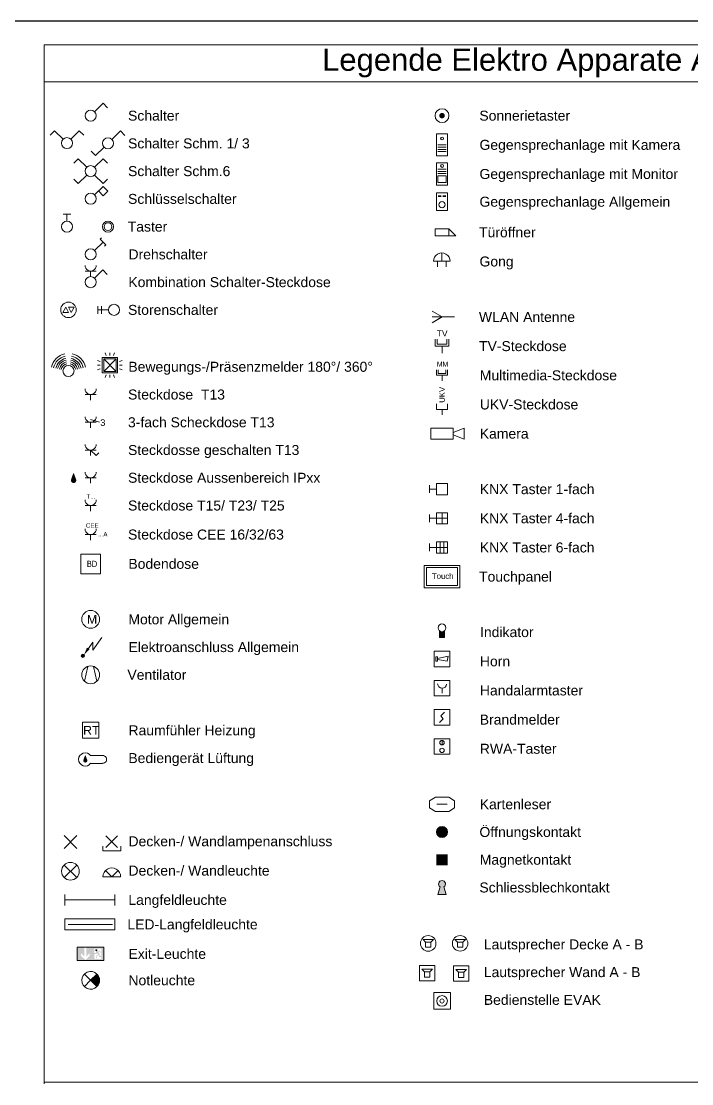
# Model space of a CAD drawing. Extents: x -1067 to 613, y -179 to 712.
# Drawn here: x 405.9 to 526.8, y 515.1 to 706.5 of the extents above; entities that cross this region are included whole.
import ezdxf

# ---------------------------------------------------------------- set-up
doc = ezdxf.new("R2010")
doc.units = 0
doc.layers.get('0').update_dxf_attribs({"lineweight": 13})
doc.layers.add('EL01_WAN_HLKS', color=5, linetype='Continuous', lineweight=13, true_color=0x0000ff)
for name, color, linetype, lineweight in [('EL01_WAN_PRO E_LEG_Apparate-A0PFDH8276', 7, 'Continuous', 13), ('EL01_WAN_ProE_LEG_Apparate', 7, 'Continuous', 13), ('EL01_WAN_ProE_Legende', 7, 'Continuous', 13)]:
    doc.layers.add(name, color=color, linetype=linetype, lineweight=lineweight)
doc.styles.get("Standard").update_dxf_attribs({"font": 'arial.ttf'})

# ---------------------------------------------------------------- blocks, each defined once
blk = doc.blocks.new('Blockreferenz-A0UNPC486I', base_point=(410.08, 515.07))
at = {"layer": 'EL01_WAN_HLKS', "lineweight": -2}
blk.add_hatch(color=256, dxfattribs=at).paths.add_polyline_path([(417.84, 573.43), (417.86, 573.34), (417.85, 573.25), (417.83, 573.16), (417.78, 573.08), (417.71, 573.02), (417.63, 572.98), (417.54, 572.95), (417.45, 572.95), (417.36, 572.98), (417.28, 573.02), (417.22, 573.08), (417.17, 573.16), (417.14, 573.25), (417.14, 573.34), (417.16, 573.43), (417.44, 574.23), (417.45, 574.24), (417.46, 574.26), (417.47, 574.27), (417.49, 574.27), (417.51, 574.27), (417.52, 574.27), (417.54, 574.26), (417.55, 574.24), (417.55, 574.23)])
at = {"layer": 'EL01_WAN_PRO E_LEG_Apparate-A0PFDH8276', "lineweight": -2, "true_color": 0x993300}
blk.add_hatch(color=24, dxfattribs=at).paths.add_polyline_path([(482.3, 689.52), (482.28, 689.39), (482.23, 689.27), (482.15, 689.17), (482.05, 689.09), (481.93, 689.04), (481.8, 689.02), (481.67, 689.04), (481.55, 689.09), (481.44, 689.17), (481.36, 689.27), (481.31, 689.39), (481.3, 689.52), (481.31, 689.65), (481.36, 689.77), (481.44, 689.87), (481.55, 689.95), (481.67, 690), (481.8, 690.02), (481.93, 690), (482.05, 689.95), (482.15, 689.87), (482.23, 689.77), (482.28, 689.65)])
at = {"layer": 'EL01_WAN_PRO E_LEG_Apparate-A0PFDH8276', "linetype": 'ByBlock', "lineweight": -2, "ltscale": 0.13, "true_color": 0x0080ff}
blk.add_hatch(color=150, dxfattribs=at).paths.add_polyline_path([(415.84, 623.96), (415.86, 623.84), (415.86, 623.72), (415.82, 623.6), (415.76, 623.5), (415.67, 623.41), (415.56, 623.35), (415.45, 623.32), (415.32, 623.32), (415.21, 623.35), (415.1, 623.41), (415.01, 623.5), (414.95, 623.6), (414.91, 623.72), (414.91, 623.84), (414.93, 623.96), (415.31, 625.02), (415.32, 625.04), (415.33, 625.06), (415.35, 625.07), (415.37, 625.08), (415.4, 625.08), (415.42, 625.07), (415.43, 625.06), (415.45, 625.04), (415.46, 625.02)])
at = {"layer": 'EL01_WAN_PRO E_LEG_Apparate-A0PFDH8276', "lineweight": -2, "true_color": 0xff6600}
blk.add_hatch(color=30, dxfattribs=at).paths.add_polyline_path([(481.34, 596.7), (481.5, 596.6), (481.69, 596.55), (481.88, 596.55), (482.07, 596.6), (482.24, 596.7), (482.24, 595.46), (481.34, 595.46)])
at = {"layer": 'EL01_WAN_PRO E_LEG_Apparate-A0PFDH8276', "lineweight": -2, "true_color": 0xff0000}
blk.add_hatch(color=1, dxfattribs=at).paths.add_polyline_path([(417.38, 592.21), (417.37, 592.13), (417.34, 592.06), (417.3, 592), (417.23, 591.95), (417.16, 591.92), (417.08, 591.91), (417.01, 591.92), (416.93, 591.95), (416.87, 592), (416.82, 592.06), (416.79, 592.13), (416.78, 592.21), (416.79, 592.29), (416.82, 592.36), (416.87, 592.42), (416.93, 592.47), (417.01, 592.5), (417.08, 592.51), (417.16, 592.5), (417.23, 592.47), (417.3, 592.42), (417.34, 592.36), (417.37, 592.29)])
at = {"layer": 'EL01_WAN_PRO E_LEG_Apparate-A0PFDH8276', "lineweight": -2, "true_color": 0x804000}
for points in [[(482.8, 560.44), (482.76, 560.18), (482.66, 559.94), (482.51, 559.73), (482.3, 559.57), (482.06, 559.47), (481.8, 559.44), (481.54, 559.47), (481.3, 559.57), (481.09, 559.73), (480.93, 559.94), (480.83, 560.18), (480.8, 560.44), (480.83, 560.7), (480.93, 560.94), (481.09, 561.15), (481.3, 561.3), (481.54, 561.4), (481.8, 561.44), (482.06, 561.4), (482.3, 561.3), (482.51, 561.15), (482.66, 560.94), (482.76, 560.7)], [(481.46, 550.54), (481.34, 550.64), (481.24, 550.77), (481.19, 550.92), (481.17, 551.08), (481.2, 551.24), (481.26, 551.39), (481.36, 551.51), (481.49, 551.61), (481.64, 551.67), (481.8, 551.69), (481.96, 551.67), (482.11, 551.61), (482.23, 551.51), (482.33, 551.39), (482.4, 551.24), (482.42, 551.08), (482.41, 550.92), (482.35, 550.77), (482.26, 550.64), (482.14, 550.54), (482.53, 549.19), (481.06, 549.19)]]:
    blk.add_hatch(color=36, dxfattribs=at).paths.add_polyline_path(points)
at = {"layer": 'EL01_WAN_PRO E_LEG_Apparate-A0PFDH8276', "lineweight": -2, "true_color": 0x00ff00}
for points in [[(418.46, 538.48), (418.3, 538.48), (418.3, 538.61), (417.67, 537.98), (417.67, 539.59), (417.35, 539.59), (417.35, 537.98), (416.71, 538.61), (416.71, 538.16), (417.51, 537.37), (418.3, 538.16), (418.3, 538.48), (418.46, 538.48), (418.46, 537.28), (416.06, 537.28), (416.06, 539.68), (418.46, 539.68)], [(420.86, 537.28), (418.46, 537.28), (418.46, 539.68), (420.86, 539.68), (420.86, 538.48), (420.38, 538.48), (420.38, 539.43), (419.12, 539.43), (419.12, 538.62), (419.42, 538.62), (419.42, 538.94), (419.55, 538.94), (419.58, 538.95), (419.62, 538.98), (419.65, 539.01), (419.67, 539.06), (420.09, 539.06), (420.31, 538.74), (420.18, 538.65), (420, 538.92), (419.77, 538.92), (420.08, 538.41), (420.08, 538.08), (420.49, 538.08), (420.49, 537.94), (419.95, 537.94), (419.95, 538.29), (419.59, 538.08), (419.59, 537.71), (419.46, 537.71), (419.46, 538.16), (419.78, 538.35), (419.57, 538.69), (419.57, 538.47), (419.12, 538.47), (419.12, 537.67), (419.25, 537.54), (419.6, 537.54), (419.46, 537.67), (419.59, 537.67), (419.73, 537.54), (420.51, 537.54), (420.38, 537.67), (420.38, 537.89), (420.54, 537.89), (420.54, 538.12), (420.38, 538.12), (420.38, 538.48), (420.86, 538.48)], [(419.48, 539.33), (419.53, 539.32), (419.57, 539.3), (419.61, 539.27), (419.64, 539.24), (419.65, 539.19), (419.66, 539.14), (419.65, 539.1), (419.64, 539.05), (419.61, 539.02), (419.57, 538.99), (419.53, 538.97), (419.48, 538.96), (419.43, 538.97), (419.39, 538.99), (419.35, 539.02), (419.32, 539.05), (419.3, 539.1), (419.3, 539.14), (419.3, 539.19), (419.32, 539.24), (419.35, 539.27), (419.39, 539.3), (419.43, 539.32)]]:
    blk.add_hatch(color=3, dxfattribs=at).paths.add_polyline_path(points)
at = {"layer": 'EL01_WAN_PRO E_LEG_Apparate-A0PFDH8276', "linetype": 'ByBlock', "lineweight": -2, "ltscale": 0.13, "true_color": 0x00ff00}
blk.add_hatch(color=3, dxfattribs=at).paths.add_polyline_path([(418.46, 533.71), (419.59, 534.85), (419.85, 534.51), (420.01, 534.13), (420.06, 533.71), (420.01, 533.3), (419.85, 532.91), (419.59, 532.58)])
at = {"layer": 'EL01_WAN_HLKS', "lineweight": -2}
for p, q in [((418.46, 574.22), (420.62, 574.22)), ((418.46, 572.81), (420.62, 572.81))]:
    blk.add_line(p, q, dxfattribs=at)
for centre, major_axis, end_param in [((417.49, 573.52), (0.973, 0.702), 5.032887), ((420.62, 573.52), (0, -0.702), 3.141593)]:
    blk.add_ellipse(centre, major_axis=major_axis, ratio=1, start_param=0, end_param=end_param, dxfattribs=at)
at = {"layer": 'EL01_WAN_PRO E_LEG_Apparate-A0PFDH8276', "color": 0, "linetype": 'ByBlock', "lineweight": -2, "ltscale": 0.13}
for p, q in [((410.08, 695.6), (410.08, 702.27)), ((410.08, 702.27), (600.08, 702.27)), ((600.08, 695.6), (410.08, 695.6)), ((410.08, 695.6), (410.08, 563.25)), ((410.08, 563.25), (410.08, 515.07)), ((410.08, 515.35), (600.08, 515.35)), ((410.08, 515.07), (410.08, 515.35))]:
    blk.add_line(p, q, dxfattribs=at)
at = {"layer": 'EL01_WAN_PRO E_LEG_Apparate-A0PFDH8276', "color": 150, "lineweight": -2, "true_color": 0x0080ff}
for p, q in [((419.17, 690.23), (420.69, 691.75)), ((420.69, 691.75), (421.49, 690.95)), ((419.17, 675.25), (420.69, 676.77)), ((419.88, 675.95), (420.73, 675.1)), ((420.69, 676.77), (421.54, 675.92)), ((421.54, 675.92), (420.73, 675.1)), ((413.5, 671.76), (414.88, 671.76)), ((414.19, 670.52), (414.19, 671.76)), ((419.17, 665.23), (420.69, 666.75)), ((420.42, 667.49), (420.19, 667.26)), ((420.69, 666.75), (420.19, 667.26)), ((420.69, 666.75), (421.2, 666.25)), ((420.97, 666.01), (421.2, 666.25)), ((417.46, 661.52), (419.46, 661.52)), ((418.46, 660.52), (418.46, 661.52)), ((418.46, 661.52), (418.46, 660.52)), ((419.17, 660.23), (420.66, 661.72)), ((421.46, 660.92), (420.66, 661.72)), ((420.19, 645.22), (419.72, 645.41)), ((420.53, 643.16), (420.53, 645.96)), ((420.53, 645.96), (423.33, 645.96)), ((423.05, 643.44), (420.81, 645.68)), ((420.81, 643.44), (420.81, 645.68)), ((420.81, 645.68), (423.05, 645.68)), ((420.81, 643.44), (423.05, 645.68)), ((421.26, 646.3), (421.08, 646.77)), ((421.93, 646.3), (421.93, 646.77)), ((422.6, 646.3), (422.78, 646.77)), ((423.05, 645.68), (423.05, 643.44)), ((423.33, 645.96), (423.33, 643.16)), ((423.67, 645.22), (424.14, 645.41)), ((420.19, 644.56), (419.72, 644.56)), ((420.19, 643.89), (419.72, 643.71)), ((423.05, 643.44), (420.81, 643.44)), ((423.67, 644.56), (424.14, 644.56)), ((423.67, 643.89), (424.14, 643.71)), ((423.33, 643.16), (420.53, 643.16)), ((421.26, 642.81), (421.08, 642.34)), ((421.93, 642.81), (421.93, 642.34)), ((422.6, 642.81), (422.78, 642.34)), ((417.46, 639.27), (419.46, 639.27)), ((418.46, 639.27), (418.46, 638.27)), ((417.46, 634.27), (419.46, 634.27)), ((418.46, 634.77), (420.06, 634.27)), ((418.46, 634.27), (418.46, 633.27)), ((417.46, 629.27), (419.46, 629.27)), ((418.46, 629.27), (418.46, 628.27)), ((418.46, 629.27), (419.46, 628.27)), ((419.46, 628.27), (419.96, 628.77)), ((413.66, 559.8), (415.96, 557.49)), ((413.66, 557.49), (415.96, 559.8)), ((421.22, 559.74), (423.32, 557.64)), ((421.22, 557.64), (423.32, 559.74)), ((420.63, 557.06), (420.63, 557.87)), ((423.9, 557.06), (423.9, 557.87)), ((420.63, 557.06), (423.9, 557.06))]:
    blk.add_line(p, q, dxfattribs=at)
at = {"layer": 'EL01_WAN_PRO E_LEG_Apparate-A0PFDH8276', "color": 150, "linetype": 'ByBlock', "lineweight": -2, "ltscale": 0.13, "true_color": 0x0080ff}
for p, q in [((411.96, 686.8), (411.17, 686)), ((413.49, 685.28), (411.96, 686.8)), ((414.9, 685.28), (416.42, 686.8)), ((416.42, 686.8), (417.22, 686)), ((422.3, 685.25), (423.82, 686.77)), ((423.82, 686.77), (424.62, 685.97)), ((420.89, 683.83), (419.36, 682.31)), ((416.24, 681.75), (415.44, 680.95)), ((417.76, 680.23), (416.24, 681.75)), ((419.36, 682.31), (418.57, 683.11)), ((419.17, 680.23), (420.69, 681.75)), ((420.69, 681.75), (421.49, 680.95)), ((416.24, 677.29), (415.44, 678.09)), ((417.76, 678.81), (416.24, 677.29)), ((419.17, 678.81), (420.69, 677.29)), ((420.69, 677.29), (421.49, 678.09)), ((417.46, 624.27), (419.46, 624.27)), ((418.46, 624.27), (418.46, 623.27))]:
    blk.add_line(p, q, dxfattribs=at)
at = {"layer": 'EL01_WAN_PRO E_LEG_Apparate-A0PFDH8276', "color": 24, "lineweight": -2, "true_color": 0x993300}
for p, q in [((480.8, 682.26), (480.8, 686.26)), ((480.8, 686.26), (482.8, 686.26)), ((482.8, 686.26), (482.8, 682.26)), ((481.05, 684.24), (482.55, 684.24)), ((481.05, 683.84), (482.55, 683.84)), ((482.8, 682.26), (480.8, 682.26)), ((481.05, 683.44), (482.55, 683.44)), ((481.05, 683.04), (482.55, 683.04)), ((480.8, 677.01), (480.8, 681.01)), ((480.8, 681.01), (482.8, 681.01)), ((481.05, 679.88), (482.55, 679.88)), ((482.8, 681.01), (482.8, 677.01)), ((481.05, 679.48), (482.55, 679.48)), ((481.05, 679.08), (482.55, 679.08)), ((481.05, 678.68), (482.55, 678.68)), ((481.05, 677.48), (481.05, 678.68)), ((482.55, 677.48), (482.55, 678.68)), ((482.8, 677.01), (480.8, 677.01)), ((481.05, 677.48), (482.55, 677.48)), ((480.8, 672.41), (480.8, 675.61)), ((480.8, 675.61), (482.8, 675.61)), ((482.8, 675.61), (482.8, 672.41)), ((482.8, 672.41), (480.8, 672.41)), ((480.55, 669.12), (483.05, 669.12)), ((480.55, 669.12), (480.55, 667.87)), ((483.05, 669.12), (483.05, 667.87)), ((483.05, 669.12), (484.3, 667.87)), ((480.55, 667.87), (484.3, 667.87)), ((481.76, 663.27), (481.76, 664.77)), ((480.26, 663.27), (483.26, 663.27)), ((480.96, 662.27), (480.96, 663.27)), ((482.56, 662.27), (482.56, 663.27))]:
    blk.add_line(p, q, dxfattribs=at)
at = {"layer": 'EL01_WAN_PRO E_LEG_Apparate-A0PFDH8276', "color": 1, "linetype": 'ByBlock', "lineweight": -2, "ltscale": 0.13, "true_color": 0xff0000}
for p, q in [((413.96, 655.02), (413.46, 654.02)), ((414.46, 654.02), (413.96, 655.02)), ((414.46, 655.02), (415.46, 655.02)), ((414.96, 654.02), (414.46, 655.02)), ((415.46, 655.02), (414.96, 654.02)), ((419.77, 653.83), (419.77, 655.21)), ((420.44, 653.83), (420.44, 655.21)), ((413.46, 654.02), (414.46, 654.02)), ((421.67, 654.52), (419.77, 654.52)), ((416.69, 610.53), (420.24, 610.53)), ((416.69, 606.98), (416.69, 610.53)), ((420.24, 610.53), (420.24, 606.98)), ((420.24, 606.98), (416.69, 606.98)), ((417.37, 587.59), (417.97, 590.28)), ((419.56, 587.59), (418.95, 590.28))]:
    blk.add_line(p, q, dxfattribs=at)
at = {"layer": 'EL01_WAN_PRO E_LEG_Apparate-A0PFDH8276', "color": 6, "linetype": 'ByBlock', "lineweight": -2, "ltscale": 0.13, "true_color": 0xff00ff}
for p, q in [((481.8, 653.24), (480.01, 654.28)), ((480.01, 652.21), (481.79, 653.24)), ((481.8, 653.24), (480.01, 652.21)), ((484.02, 653.24), (480.02, 653.24)), ((480.8, 637.58), (480.8, 636.58)), ((482.8, 636.58), (482.8, 637.58)), ((480.8, 636.58), (482.8, 636.58)), ((481.8, 636.58), (481.8, 635.58))]:
    blk.add_line(p, q, dxfattribs=at)
at = {"layer": 'EL01_WAN_PRO E_LEG_Apparate-A0PFDH8276', "color": 6, "lineweight": -2, "true_color": 0xff00ff}
for p, q in [((480.55, 647.99), (480.55, 649.24)), ((480.93, 648.36), (480.93, 649.24)), ((482.68, 648.36), (482.68, 649.24)), ((483.05, 647.99), (483.05, 649.24)), ((480.55, 647.99), (483.05, 647.99)), ((480.93, 648.36), (482.68, 648.36)), ((481.8, 646.74), (481.8, 647.99)), ((480.81, 642.73), (480.81, 643.73)), ((481.11, 643.03), (481.11, 643.73)), ((482.51, 643.03), (482.51, 643.73)), ((482.81, 642.73), (482.81, 643.73)), ((480.81, 642.73), (482.81, 642.73)), ((481.11, 643.03), (482.51, 643.03)), ((481.81, 641.73), (481.81, 642.73)), ((479.8, 631.22), (479.8, 633.22)), ((479.8, 633.22), (483.8, 633.22)), ((483.8, 633.22), (483.8, 631.22)), ((483.8, 632.45), (485.8, 633.22)), ((483.8, 632), (485.8, 631.22)), ((485.8, 631.22), (485.8, 633.22)), ((483.8, 631.22), (479.8, 631.22))]:
    blk.add_line(p, q, dxfattribs=at)
at = {"layer": 'EL01_WAN_PRO E_LEG_Apparate-A0PFDH8276', "color": 4, "linetype": 'ByBlock', "lineweight": -2, "ltscale": 0.13, "true_color": 0x00ffff}
for p, q in [((479.55, 621.53), (479.55, 622.91)), ((480.79, 623.22), (480.79, 621.22)), ((482.79, 623.22), (480.79, 623.22)), ((482.79, 621.22), (482.79, 623.22)), ((479.55, 622.22), (480.79, 622.22)), ((480.79, 621.22), (482.79, 621.22)), ((479.56, 616.28), (479.56, 617.66)), ((479.56, 616.97), (480.8, 616.97)), ((480.8, 617.97), (480.8, 615.97)), ((482.8, 617.97), (480.8, 617.97)), ((481.8, 616.97), (480.8, 616.97)), ((481.8, 615.97), (481.8, 617.97)), ((481.8, 616.97), (482.8, 616.97)), ((482.8, 615.97), (482.8, 617.97)), ((480.8, 615.97), (482.8, 615.97)), ((480.8, 612.71), (480.8, 610.71)), ((482.8, 612.71), (480.8, 612.71)), ((481.46, 610.71), (481.46, 612.71)), ((482.13, 610.71), (482.13, 612.71)), ((482.8, 610.71), (482.8, 612.71)), ((479.56, 611.02), (479.56, 612.4)), ((479.56, 611.71), (480.8, 611.71)), ((481.8, 611.71), (480.8, 611.71)), ((481.8, 611.71), (482.8, 611.71)), ((480.8, 610.71), (482.8, 610.71)), ((478.6, 604.44), (478.6, 608.48)), ((478.6, 608.48), (485, 608.48)), ((479, 604.84), (479, 608.08)), ((479, 608.08), (484.6, 608.08)), ((484.6, 608.08), (484.6, 604.84)), ((485, 608.48), (485, 604.44)), ((485, 604.44), (478.6, 604.44)), ((484.6, 604.84), (479, 604.84))]:
    blk.add_line(p, q, dxfattribs=at)
at = {"layer": 'EL01_WAN_PRO E_LEG_Apparate-A0PFDH8276', "color": 1, "lineweight": -2, "true_color": 0xff0000}
for p, q in [((417.46, 619.27), (419.46, 619.27)), ((418.46, 619.27), (418.46, 618.27)), ((417.46, 614.04), (419.46, 614.04)), ((418.46, 614.04), (418.46, 613.04)), ((418.86, 593.18), (420.48, 595.51)), ((418.05, 593.52), (418.85, 594.66)), ((418.85, 594.66), (418.86, 593.18))]:
    blk.add_line(p, q, dxfattribs=at)
at = {"layer": 'EL01_WAN_PRO E_LEG_Apparate-A0PFDH8276', "color": 30, "lineweight": -2, "true_color": 0xff6600}
for p, q in [((481.34, 596.7), (481.34, 595.46)), ((481.34, 595.46), (482.24, 595.46)), ((482.24, 595.46), (482.24, 596.7)), ((480.4, 590.2), (480.4, 593)), ((480.4, 593), (483.2, 593)), ((480.67, 591.99), (480.99, 591.99)), ((480.67, 591.99), (480.67, 591.22)), ((480.99, 591.68), (482.93, 592.15)), ((480.99, 591.99), (480.99, 591.22)), ((482.93, 592.15), (482.73, 591.23)), ((483.2, 593), (483.2, 590.2)), ((483.2, 590.2), (480.4, 590.2)), ((480.67, 591.22), (480.99, 591.22)), ((480.99, 591.53), (482.73, 591.23)), ((480.4, 587.75), (483.2, 587.75)), ((480.4, 584.95), (480.4, 587.75)), ((481.81, 586.34), (481.81, 585.47)), ((483.2, 587.75), (483.2, 584.95)), ((483.2, 584.95), (480.4, 584.95)), ((480.4, 582.49), (483.2, 582.49)), ((480.4, 579.69), (480.4, 582.49)), ((482.26, 582.03), (481.61, 581.37)), ((483.2, 582.49), (483.2, 579.69)), ((481.98, 580.81), (481.33, 580.16)), ((481.61, 581.37), (481.98, 580.81)), ((483.2, 579.69), (480.4, 579.69)), ((480.4, 577.24), (483.2, 577.24)), ((480.4, 574.44), (480.4, 577.24)), ((481.8, 576.19), (481.8, 576.89)), ((483.2, 577.24), (483.2, 574.44)), ((483.2, 574.44), (480.4, 574.44))]:
    blk.add_line(p, q, dxfattribs=at)
at = {"layer": 'EL01_WAN_PRO E_LEG_Apparate-A0PFDH8276', "color": 5, "lineweight": -2, "true_color": 0x0000ff}
for p, q in [((417.02, 577.32), (417.02, 580.2)), ((417.02, 580.2), (419.91, 580.2)), ((419.91, 580.2), (419.91, 577.32)), ((419.91, 577.32), (417.02, 577.32))]:
    blk.add_line(p, q, dxfattribs=at)
at = {"layer": 'EL01_WAN_PRO E_LEG_Apparate-A0PFDH8276', "color": 36, "linetype": 'ByBlock', "lineweight": -2, "ltscale": 0.13, "true_color": 0x804000}
for p, q in [((480.6, 566.72), (479.56, 566.08)), ((480.6, 566.72), (483, 566.72)), ((483, 566.72), (484.04, 566.08)), ((479.56, 566.08), (479.56, 564.8)), ((480.6, 564.16), (479.56, 564.8)), ((482.73, 565.44), (480.87, 565.44)), ((482.7, 565.44), (480.9, 565.44)), ((484.04, 564.8), (483, 564.16)), ((484.04, 566.08), (484.04, 564.8)), ((483, 564.16), (480.6, 564.16))]:
    blk.add_line(p, q, dxfattribs=at)
at = {"layer": 'EL01_WAN_PRO E_LEG_Apparate-A0PFDH8276', "color": 150, "lineweight": -2, "true_color": 0x0099ff}
for p, q in [((413.68, 554.49), (415.94, 552.23)), ((413.68, 552.23), (415.94, 554.49)), ((421.14, 553.49), (422.27, 552.36)), ((422.27, 552.36), (423.4, 553.49)), ((420.67, 552.36), (423.87, 552.36)), ((413.81, 547.2), (413.81, 549.2)), ((413.81, 548.2), (422.81, 548.2)), ((422.81, 547.2), (422.81, 549.2))]:
    blk.add_line(p, q, dxfattribs=at)
at = {"layer": 'EL01_WAN_PRO E_LEG_Apparate-A0PFDH8276', "color": 36, "lineweight": -2, "true_color": 0x804000}
for p, q in [((481.06, 549.19), (481.46, 550.54)), ((482.14, 550.54), (482.53, 549.19)), ((481.06, 549.19), (482.53, 549.19)), ((484.13, 541.07), (484.6, 540.6)), ((484.13, 541.07), (486, 541.07)), ((484.6, 540.6), (485.53, 540.6)), ((484.6, 539.67), (484.6, 540.6)), ((486, 541.07), (485.53, 540.6)), ((485.53, 540.6), (485.53, 539.67)), ((485.53, 539.67), (484.6, 539.67)), ((486.65, 536.35), (483.85, 536.35)), ((483.85, 536.35), (483.85, 533.55)), ((486.65, 533.55), (486.65, 536.35)), ((484.31, 535.65), (484.78, 535.19)), ((484.31, 535.65), (486.18, 535.65)), ((484.78, 535.19), (485.71, 535.19)), ((484.78, 534.25), (484.78, 535.19)), ((485.71, 534.25), (484.78, 534.25)), ((486.18, 535.65), (485.71, 535.19)), ((485.71, 535.19), (485.71, 534.25)), ((483.85, 533.55), (486.65, 533.55)), ((483.3, 531.49), (480.3, 531.49)), ((480.3, 531.49), (480.3, 528.49)), ((483.3, 528.49), (483.3, 531.49)), ((480.3, 528.49), (483.3, 528.49))]:
    blk.add_line(p, q, dxfattribs=at)
at = {"layer": 'EL01_WAN_PRO E_LEG_Apparate-A0PFDH8276', "color": 222, "lineweight": -2, "true_color": 0xcc0099}
for p, q in [((478.37, 541.06), (478.84, 540.6)), ((478.37, 541.06), (480.24, 541.06)), ((478.84, 540.6), (479.77, 540.6)), ((478.84, 539.66), (478.84, 540.6)), ((480.24, 541.06), (479.77, 540.6)), ((479.77, 540.6), (479.77, 539.66)), ((479.77, 539.66), (478.84, 539.66)), ((480.52, 536.4), (477.72, 536.4)), ((477.72, 536.4), (477.72, 533.6)), ((480.52, 533.6), (480.52, 536.4)), ((478.18, 535.7), (478.65, 535.23)), ((478.18, 535.7), (480.05, 535.7)), ((478.65, 535.23), (479.58, 535.23)), ((478.65, 534.3), (478.65, 535.23)), ((479.58, 534.3), (478.65, 534.3)), ((480.05, 535.7), (479.58, 535.23)), ((479.58, 535.23), (479.58, 534.3)), ((477.72, 533.6), (480.52, 533.6))]:
    blk.add_line(p, q, dxfattribs=at)
at = {"layer": 'EL01_WAN_PRO E_LEG_Apparate-A0PFDH8276', "color": 3, "lineweight": -2, "true_color": 0x00ff00}
for p, q in [((416.06, 539.68), (420.86, 539.68)), ((416.06, 537.28), (416.06, 539.68)), ((420.86, 539.68), (420.86, 537.28)), ((420.86, 537.28), (416.06, 537.28))]:
    blk.add_line(p, q, dxfattribs=at)
at = {"layer": 'EL01_WAN_PRO E_LEG_Apparate-A0PFDH8276', "color": 3, "linetype": 'ByBlock', "lineweight": -2, "ltscale": 0.13, "true_color": 0x00ff00}
for p, q in [((417.33, 534.85), (418.46, 533.71)), ((418.46, 533.71), (419.59, 534.85)), ((417.33, 532.58), (418.46, 533.71)), ((418.46, 533.71), (419.59, 532.58))]:
    blk.add_line(p, q, dxfattribs=at)
at = {"layer": 'EL01_WAN_PRO E_LEG_Apparate-A0PFDH8276', "color": 150, "lineweight": -2, "true_color": 0x0080ff}
for centre in [(418.46, 689.52), (418.46, 674.54), (414.19, 669.52), (418.46, 664.52), (418.46, 659.52), (414.46, 643.51)]:
    blk.add_circle(centre, 1, dxfattribs=at)
at = {"layer": 'EL01_WAN_PRO E_LEG_Apparate-A0PFDH8276', "color": 24, "lineweight": -2, "true_color": 0x993300}
for centre, radius in [((481.8, 689.52), 1.25), ((481.8, 685.4), 0.25), ((481.8, 680.45), 0.25), ((481.8, 673.47), 0.56)]:
    blk.add_circle(centre, radius, dxfattribs=at)
at = {"layer": 'EL01_WAN_PRO E_LEG_Apparate-A0PFDH8276', "color": 150, "linetype": 'ByBlock', "lineweight": -2, "ltscale": 0.13, "true_color": 0x0080ff}
for centre, radius in [((414.19, 684.57), 1), ((421.59, 684.54), 1), ((418.46, 679.52), 1), ((421.59, 669.52), 1), ((421.59, 669.52), 0.714)]:
    blk.add_circle(centre, radius, dxfattribs=at)
at = {"layer": 'EL01_WAN_PRO E_LEG_Apparate-A0PFDH8276', "color": 1, "linetype": 'ByBlock', "lineweight": -2, "ltscale": 0.13, "true_color": 0xff0000}
for centre, radius in [((414.46, 654.52), 1.4), ((422.67, 654.52), 1), ((418.46, 598.76), 1.6), ((418.46, 588.76), 1.6)]:
    blk.add_circle(centre, radius, dxfattribs=at)
at = {"layer": 'EL01_WAN_PRO E_LEG_Apparate-A0PFDH8276', "color": 30, "lineweight": -2, "true_color": 0xff6600}
for centre, radius in [((481.79, 597.24), 0.704), ((481.8, 576.54), 0.4), ((481.8, 575.14), 0.4)]:
    blk.add_circle(centre, radius, dxfattribs=at)
at = {"layer": 'EL01_WAN_PRO E_LEG_Apparate-A0PFDH8276', "color": 1, "lineweight": -2, "true_color": 0xff0000}
blk.add_circle((417.08, 592.21), 0.3, dxfattribs=at)
at = {"layer": 'EL01_WAN_PRO E_LEG_Apparate-A0PFDH8276', "color": 36, "lineweight": -2, "true_color": 0x804000}
for centre, radius in [((481.8, 560.44), 1), ((481.8, 560.44), 1), ((485.06, 540.37), 1.4), ((481.8, 529.99), 0.96), ((481.8, 529.99), 0.375)]:
    blk.add_circle(centre, radius, dxfattribs=at)
at = {"layer": 'EL01_WAN_PRO E_LEG_Apparate-A0PFDH8276', "color": 150, "lineweight": -2, "true_color": 0x0099ff}
blk.add_circle((414.81, 553.36), 1.6, dxfattribs=at)
at = {"layer": 'EL01_WAN_PRO E_LEG_Apparate-A0PFDH8276', "color": 222, "lineweight": -2, "true_color": 0xcc0099}
blk.add_circle((479.31, 540.36), 1.4, dxfattribs=at)
at = {"layer": 'EL01_WAN_PRO E_LEG_Apparate-A0PFDH8276', "color": 0, "linetype": 'ByBlock', "lineweight": -2, "ltscale": 0.13}
blk.add_circle((418.46, 533.72), 0.005, dxfattribs=at)
at = {"layer": 'EL01_WAN_PRO E_LEG_Apparate-A0PFDH8276', "color": 24, "lineweight": -2, "true_color": 0x993300}
blk.add_ellipse((481.76, 663.27), major_axis=(1.5, 0), ratio=1, start_param=0, end_param=3.141593, dxfattribs=at)
at = {"layer": 'EL01_WAN_PRO E_LEG_Apparate-A0PFDH8276', "color": 150, "lineweight": -2, "true_color": 0x0080ff}
for centre, major_axis, end_param in [((418.46, 662.52), (-1, 0), 3.141593), ((418.46, 662.52), (-1, 0), 3.141593), ((414.46, 643.51), (-0.67, 3.08), 1.146009), ((414.46, 643.51), (-0.58, 2.67), 1.146009), ((414.46, 643.51), (-0.49, 2.27), 1.146009), ((414.46, 643.51), (-0.42, 1.96), 1.146009), ((414.46, 643.51), (1.96, 0.42), 1.146009), ((414.46, 643.51), (2.27, 0.49), 1.146009), ((414.46, 643.51), (2.67, 0.58), 1.146009), ((414.46, 643.51), (3.08, 0.67), 1.146009), ((414.46, 643.51), (-0.35, 1.63), 1.146009), ((414.46, 643.51), (-0.28, 1.3), 1.146009), ((414.46, 643.51), (1.3, 0.28), 1.146009), ((414.46, 643.51), (1.63, 0.35), 1.146009), ((418.46, 640.27), (-1, 0), 3.141593), ((418.46, 635.27), (-1, 0), 3.141593), ((418.46, 630.27), (-1, 0), 3.141593)]:
    blk.add_ellipse(centre, major_axis=major_axis, ratio=1, start_param=0, end_param=end_param, dxfattribs=at)
at = {"layer": 'EL01_WAN_PRO E_LEG_Apparate-A0PFDH8276', "color": 150, "linetype": 'ByBlock', "lineweight": -2, "ltscale": 0.13, "true_color": 0x0080ff}
blk.add_ellipse((418.46, 625.27), major_axis=(-1, 0), ratio=1, start_param=0, end_param=3.141593, dxfattribs=at)
at = {"layer": 'EL01_WAN_PRO E_LEG_Apparate-A0PFDH8276', "color": 1, "lineweight": -2, "true_color": 0xff0000}
for centre in [(418.46, 620.27), (418.46, 615.04)]:
    blk.add_ellipse(centre, major_axis=(-1, 0), ratio=1, start_param=0, end_param=3.141593, dxfattribs=at)
at = {"layer": 'EL01_WAN_PRO E_LEG_Apparate-A0PFDH8276', "color": 30, "lineweight": -2, "true_color": 0xff6600}
for centre, major_axis, end_param in [((481.79, 597.24), (-0.448, -0.543), 1.379544), ((481.81, 587.14), (-0.803, -0.018), 3.075304)]:
    blk.add_ellipse(centre, major_axis=major_axis, ratio=1, start_param=0, end_param=end_param, dxfattribs=at)
at = {"layer": 'EL01_WAN_PRO E_LEG_Apparate-A0PFDH8276', "color": 150, "lineweight": -2, "true_color": 0x0099ff}
blk.add_ellipse((422.27, 552.36), major_axis=(1.6, 0), ratio=1, start_param=0, end_param=3.141593, dxfattribs=at)
at = {"layer": 'EL01_WAN_PRO E_LEG_Apparate-A0PFDH8276', "color": 36, "lineweight": -2, "true_color": 0x804000}
blk.add_ellipse((481.8, 551.06), major_axis=(0.339, -0.525), ratio=1, start_param=0, end_param=5.136159, dxfattribs=at)
at = {"layer": 'EL01_WAN_PRO E_LEG_Apparate-A0PFDH8276', "color": 3, "linetype": 'ByBlock', "lineweight": -2, "ltscale": 0.13, "true_color": 0x00ff00}
for major_axis, end_param in [((1.13, 1.13), 4.712389), ((1.13, -1.13), 1.570796)]:
    blk.add_ellipse((418.46, 533.71), major_axis=major_axis, ratio=1, start_param=0, end_param=end_param, dxfattribs=at)
at = {"layer": 'EL01_WAN_PRO E_LEG_Apparate-A0PFDH8276', "color": 24, "lineweight": -2, "true_color": 0x993300}
for points in [[(481.07, 675.19), (481.67, 675.19), (481.07, 674.86), (481.67, 674.86)], [(482.52, 675.19), (482.52, 674.86), (481.93, 675.19), (481.93, 674.86)]]:
    blk.add_solid(points, dxfattribs=at)
at = {"layer": 'EL01_WAN_PRO E_LEG_Apparate-A0PFDH8276', "color": 1, "lineweight": -2, "true_color": 0xff0000}
blk.add_solid([(417.3, 592.42), (417.8, 593.68), (418.28, 593.36)], dxfattribs=at)
at = {"layer": 'EL01_WAN_PRO E_LEG_Apparate-A0PFDH8276', "color": 36, "lineweight": -2, "true_color": 0x804000}
blk.add_solid([(480.8, 554.44), (480.8, 556.44), (482.8, 554.44), (482.8, 556.44)], dxfattribs=at)
at = {"layer": 'EL01_WAN_ProE_LEG_Apparate', "color": 150, "linetype": 'ByBlock', "lineweight": -2, "ltscale": 0.13, "true_color": 0x0099ff}
for p, q in [((413.81, 542.79), (413.81, 544.79)), ((413.81, 544.79), (422.81, 544.79)), ((414.38, 543.79), (422.41, 543.79)), ((422.81, 544.79), (422.81, 542.79)), ((422.81, 542.79), (413.81, 542.79))]:
    blk.add_line(p, q, dxfattribs=at)
at = {"layer": 'EL01_WAN_PRO E_LEG_Apparate-A0PFDH8276', "color": 0, "lineweight": -2, "attachment_point": 1}
for s, insert, char_height in [('{\\fArial;Legende Elektro Apparate Allgemein}', (460.18, 701.6), 4), ('{\\fArial;Schalter }', (425.2, 690.42), 1.8), ('{\\fArial;Sonnerietaster}', (488.53, 690.42), 1.8), ('{\\fArial;Schalter Schm. 1/ 3}', (425.2, 685.42), 1.8), ('{\\fArial;Gegensprechanlage mit Kamera}', (488.55, 685.16), 1.8), ('{\\fArial;Schalter Schm.6}', (425.2, 680.42), 1.8), ('{\\fArial;Gegensprechanlage mit Monitor}', (488.55, 679.91), 1.8), ('{\\fArial;Schlüsselschalter}', (425.2, 675.42), 1.8), ('{\\fArial;Gegensprechanlage Allgemein}', (488.55, 674.91), 1.8), ('{\\fArial;Taster}', (425.14, 670.42), 1.8), ('{\\fArial;Türöffner}', (488.47, 669.4), 1.8), ('{\\fArial;Drehschalter}', (425.28, 665.42), 1.8), ('{\\fArial;Gong}', (488.55, 664.14), 1.8), ('{\\fArial;Kombination Schalter-Steckdose}', (425.26, 660.42), 1.8), ('{\\fArial;Storenschalter}', (425.2, 655.42), 1.8), ('{\\fArial;WLAN Antenne}', (488.45, 654.14), 1.8), ('{\\fArial;TV-Steckdose}', (488.47, 648.89), 1.8), ('{\\fArial;Bewegungs-/Präsenzmelder 180°/ 360°}', (425.26, 645.17), 1.8), ('{\\fArial;Multimedia-Steckdose}', (488.6, 643.63), 1.8), ('{\\fArial;Steckdose  T13}', (425.2, 640.17), 1.8), ('{\\fArial;UKV-Steckdose}', (488.61, 638.38), 1.8), ('{\\fArial;3-fach Scheckdose T13}', (425.19, 635.17), 1.8), ('{\\fArial;Kamera}', (488.6, 633.12), 1.8), ('{\\fArial;Steckdosse geschalten T13}', (425.2, 630.17), 1.8), ('{\\fArial;Steckdose Aussenbereich IPxx}', (425.2, 625.17), 1.8), ('{\\fArial;KNX Taster 1-fach}', (488.6, 623.12), 1.8), ('{\\fArial;Steckdose T15/ T23/ T25}', (425.2, 620.17), 1.8), ('{\\fArial;KNX Taster 4-fach}', (488.6, 617.87), 1.8), ('{\\fArial;Steckdose CEE 16/32/63}', (425.2, 614.94), 1.8), ('{\\fArial;KNX Taster 6-fach}', (488.6, 612.61), 1.8), ('{\\fArial;Bodendose}', (425.26, 609.66), 1.8), ('{\\fArial;Touchpanel}', (488.47, 607.36), 1.8), ('{\\fArial;Motor Allgemein}', (425.26, 599.66), 1.8), ('{\\fArial;Indikator}', (488.65, 597.36), 1.8), ('{\\fArial;Elektroanschluss Allgemein}', (425.28, 594.66), 1.8), ('{\\fArial;Horn}', (488.62, 592.1), 1.8), ('{\\fArial;Ventilator}', (425.09, 589.66), 1.8), ('{\\fArial;Handalarmtaster}', (488.62, 586.85), 1.8), ('{\\fArial;Brandmelder}', (488.6, 581.59), 1.8), ('{\\fArial;Raumfühler Heizung}', (425.28, 579.66), 1.8), ('{\\fArial;RWA-Taster}', (488.61, 576.34), 1.8), ('{\\fArial;Bediengerät Lüftung}', (425.26, 574.66), 1.8), ('{\\fArial;Kartenleser}', (488.6, 566.34), 1.8), ('{\\fArial;Öffnungskontakt}', (488.54, 561.34), 1.8), ('{\\fArial;Decken-/ Wandlampenanschluss}', (425.28, 559.66), 1.8), ('{\\fArial;Magnetkontakt}', (488.6, 556.34), 1.8), ('{\\fArial;Decken-/ Wandleuchte}', (425.28, 554.38), 1.8), ('{\\fArial;Schliessblechkontakt}', (488.53, 551.34), 1.8), ('{\\fArial;Langfeldleuchte}', (425.26, 549.1), 1.8), ('{\\fArial;Lautsprecher Decke A - B}', (489.33, 541.09), 1.8), ('{\\fArial;Exit-Leuchte}', (425.28, 539.38), 1.8), ('{\\fArial;Lautsprecher Wand A - B}', (489.33, 536.09), 1.8), ('{\\fArial;Notleuchte}', (425.27, 534.62), 1.8), ('{\\fArial;Bedienstelle EVAK}', (489.33, 531.09), 1.8)]:
    blk.add_mtext(s, dxfattribs=dict(at, insert=insert, char_height=char_height))
at = {"layer": 'EL01_WAN_PRO E_LEG_Apparate-A0PFDH8276', "color": 6, "linetype": 'ByBlock', "lineweight": -2, "ltscale": 0.13, "true_color": 0xff00ff, "attachment_point": 1}
for s, insert, char_height in [('{\\fArial;TV}', (480.84, 650.84), 1.1), ('{\\fArial;MM}', (480.87, 645.17), 0.88)]:
    blk.add_mtext(s, dxfattribs=dict(at, insert=insert, char_height=char_height))
at = {"layer": 'EL01_WAN_PRO E_LEG_Apparate-A0PFDH8276', "color": 6, "linetype": 'ByBlock', "lineweight": -2, "ltscale": 0.13, "true_color": 0xff00ff, "insert": (481.3, 637.78), "char_height": 1, "attachment_point": 1, "rotation": 90}
blk.add_mtext('{\\fArial;UKV}', dxfattribs=at)
at = {"layer": 'EL01_WAN_PRO E_LEG_Apparate-A0PFDH8276', "color": 150, "lineweight": -2, "true_color": 0x0080ff, "insert": (420.18, 634.81), "char_height": 1.2, "attachment_point": 1}
blk.add_mtext('{\\fArial;3}', dxfattribs=at)
at = {"layer": 'EL01_WAN_PRO E_LEG_Apparate-A0PFDH8276', "color": 1, "lineweight": -2, "true_color": 0xff0000, "attachment_point": 1}
for s, insert, char_height in [('{\\fArial;T...}', (417.71, 621.3), 0.8), ('{\\W0.8;\\fArial;CEE}', (417.61, 616.07), 0.8), ('{\\W0.8;\\fArial;...A}', (419.82, 614.49), 0.8), ('{\\W0.8;\\fArial;BD}', (417.78, 609.31), 1.1), ('{\\fArial;M}', (417.78, 599.56), 1.6)]:
    blk.add_mtext(s, dxfattribs=dict(at, insert=insert, char_height=char_height))
at = {"layer": 'EL01_WAN_PRO E_LEG_Apparate-A0PFDH8276', "color": 4, "linetype": 'ByBlock', "lineweight": -2, "ltscale": 0.13, "true_color": 0x00ffff, "insert": (479.98, 607.05), "char_height": 1, "attachment_point": 1}
blk.add_mtext('{\\fArial;Touch}', dxfattribs=at)
at = {"layer": 'EL01_WAN_PRO E_LEG_Apparate-A0PFDH8276', "color": 5, "lineweight": -2, "true_color": 0x0000ff, "insert": (417.09, 579.56), "char_height": 1.6, "attachment_point": 1}
blk.add_mtext('{\\fArial;RT}', dxfattribs=at)
at = {"layer": 'EL01_WAN_ProE_LEG_Apparate', "color": 0, "linetype": 'ByBlock', "lineweight": -2, "ltscale": 0.13, "insert": (425.08, 544.69), "char_height": 1.8, "attachment_point": 1}
blk.add_mtext('{\\fArial;LED-Langfeldleuchte}', dxfattribs=at)

msp = doc.modelspace()

# ---------------------------------------------------------------- linework, layer by layer
at = {"color": 0, "linetype": 'ByBlock', "lineweight": -2, "ltscale": 0.13}
msp.add_line((607.58, 706.53), (-1062.42, 706.53), dxfattribs=at)

# ---------------------------------------------------------------- block references
at = {"layer": 'EL01_WAN_ProE_Legende', "lineweight": 13, "ltscale": 0.13}
msp.add_blockref('Blockreferenz-A0UNPC486I', (410.08, 515.07), dxfattribs=at)

doc.saveas('drawing.dxf')
